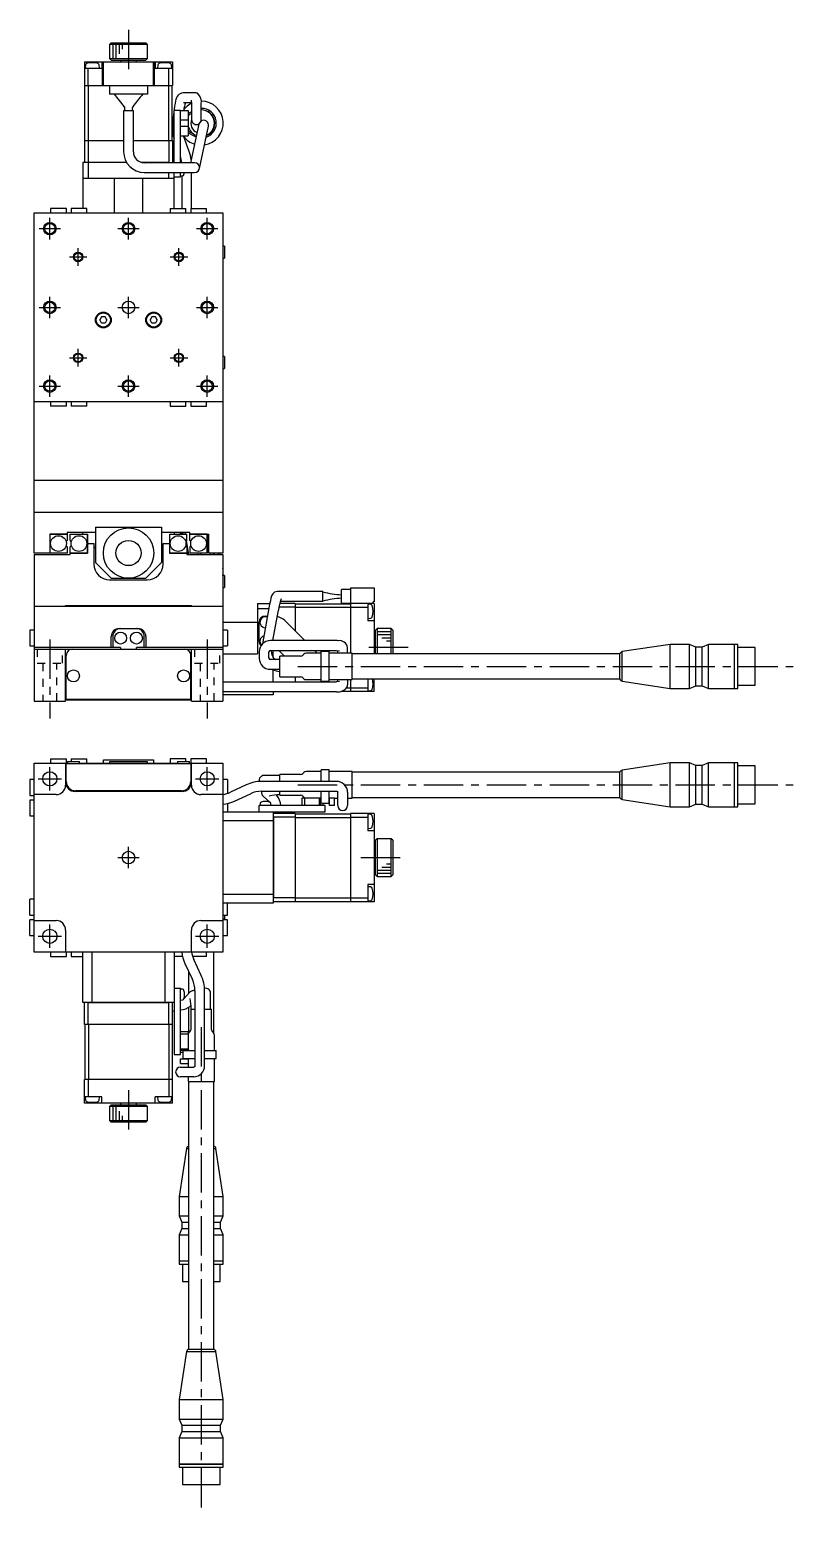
# Model space of a CAD drawing. Extents: x -593 to 420, y 17 to 752.
# Drawn here: x -340.5 to -97.9, y 23.2 to 494.9 of the extents above; entities that cross this region are included whole.
import ezdxf

# ---------------------------------------------------------------- set-up
doc = ezdxf.new("R2010")
doc.units = 0
doc.header["$LTSCALE"] = 10
doc.linetypes.add('CENTER', pattern=[2, 1.25, -0.25, 0.25, -0.25])
doc.linetypes.add('DOT', pattern=[0.5, 0.25, -0.25])
doc.layers.add('1', color=7, linetype='CONTINUOUS')

msp = doc.modelspace()

# ---------------------------------------------------------------- linework, layer by layer
at = {"layer": '1', "color": 7, "linetype": 'CONTINUOUS'}
for p, q in [((-314.628534, 490.713751), (-315.128534, 490.213751)), ((-314.628534, 490.713751), (-303.628534, 490.713751)), ((-303.128534, 490.213751), (-303.628534, 490.713751)), ((-315.128534, 490.213751), (-315.128534, 485.713751)), ((-303.128534, 490.213751), (-315.128534, 490.213751)), ((-303.128534, 485.713751), (-303.128534, 490.213751)), ((-323.128534, 484.713751), (-295.128534, 484.713751)), ((-323.128534, 484.713751), (-323.128534, 477.213751)), ((-323.128534, 482.713751), (-317.628534, 482.713751)), ((-322.792333, 483.699031), (-322.878534, 482.713751)), ((-321.928534, 477.213751), (-321.928534, 482.713751)), ((-318.378534, 482.713751), (-318.464735, 483.699031)), ((-317.628534, 484.713751), (-317.628534, 482.713751)), ((-317.378534, 477.213751), (-317.378534, 484.413751)), ((-317.343571, 484.413751), (-317.378534, 484.413751)), ((-317.343571, 484.713751), (-317.343571, 484.413751)), ((-317.0289, 477.213751), (-317.0289, 484.713751)), ((-315.128534, 485.713751), (-314.628534, 485.213751)), ((-315.128534, 485.713751), (-303.128534, 485.713751)), ((-314.628534, 485.213751), (-303.628534, 485.213751)), ((-311.628534, 485.213751), (-311.628534, 484.713751)), ((-306.628534, 484.713751), (-306.628534, 485.213751)), ((-303.628534, 485.213751), (-303.128534, 485.713751)), ((-301.228168, 477.213751), (-301.228168, 484.713751)), ((-300.913498, 484.713751), (-300.913498, 484.413751)), ((-300.878534, 484.413751), (-300.913498, 484.413751)), ((-300.878534, 477.213751), (-300.878534, 484.413751)), ((-300.628534, 484.713751), (-300.628534, 482.713751)), ((-300.628534, 482.713751), (-295.128534, 482.713751)), ((-299.792333, 483.699031), (-299.878534, 482.713751)), ((-296.328534, 477.213751), (-296.328534, 482.713751)), ((-295.378534, 482.713751), (-295.464735, 483.699031)), ((-295.128534, 484.713751), (-295.128534, 477.213751)), ((-323.128534, 477.213751), (-295.128534, 477.213751)), ((-323.028534, 459.713751), (-323.028534, 477.213751)), ((-321.887113, 459.713751), (-321.887113, 477.213751)), ((-315.128534, 477.213751), (-315.128534, 474.413751)), ((-303.128534, 477.213751), (-303.128534, 474.413751)), ((-296.369956, 459.713751), (-296.369956, 477.213751)), ((-295.228534, 459.713751), (-295.228534, 477.213751)), ((-303.128534, 474.413751), (-315.128534, 474.413751)), ((-287.958991, 474.876681), (-291.701402, 474.876681)), ((-291.701402, 471.776681), (-289.106021, 471.776681)), ((-289.209615, 472.534168), (-289.093168, 471.326681)), ((-287.253301, 474.717181), (-287.415597, 474.783977)), ((-287.097428, 474.632765), (-287.253301, 474.717181)), ((-310.678534, 469.113751), (-310.678534, 456.113751)), ((-307.578534, 469.113751), (-310.678534, 469.113751)), ((-310.424181, 470.35313), (-310.381994, 470.248113)), ((-307.862552, 470.287524), (-307.780983, 470.436085)), ((-307.578534, 456.113751), (-307.578534, 469.113751)), ((-292.628534, 469.213751), (-294.628534, 469.213751)), ((-294.628534, 452.663751), (-294.628534, 469.213751)), ((-292.628534, 469.263751), (-290.128534, 469.263751)), ((-292.628534, 452.663751), (-292.628534, 469.263751)), ((-290.128534, 469.263751), (-290.128534, 461.163751)), ((-289.093168, 468.854165), (-290.128534, 468.303651)), ((-289.093168, 468.28788), (-290.128534, 467.737366)), ((-289.093168, 471.326681), (-289.093168, 466.326681)), ((-285.993168, 466.326681), (-285.993168, 471.326681)), ((-294.914695, 465.326681), (-294.914695, 461.053374)), ((-292.628534, 466.213751), (-290.128534, 466.213751)), ((-292.628534, 464.213751), (-290.128534, 464.213751)), ((-290.128534, 462.690136), (-288.531195, 461.840816)), ((-286.77812, 464.922037), (-289.3837, 452.663751)), ((-286.042956, 465.936985), (-286.762571, 464.987589)), ((-286.612406, 450.791488), (-283.745862, 464.277511)), ((-323.128534, 459.713751), (-323.128534, 452.713751)), ((-323.128534, 459.713751), (-310.678534, 459.713751)), ((-321.928534, 459.713751), (-321.928534, 452.813751)), ((-307.578534, 459.713751), (-295.128534, 459.713751)), ((-296.328534, 459.713751), (-296.328534, 452.813751)), ((-295.128534, 459.713751), (-295.128534, 452.713751)), ((-294.914695, 461.053374), (-294.628534, 461.103832)), ((-294.914695, 461.053374), (-294.628534, 460.267153)), ((-292.628534, 461.163751), (-290.128534, 461.163751)), ((-289.853981, 456.21297), (-291.655918, 461.163751)), ((-290.128534, 462.123851), (-288.135051, 461.063897)), ((-323.628534, 452.713751), (-323.628534, 438.113751)), ((-309.726972, 452.713751), (-323.628534, 452.713751)), ((-322.028534, 452.713751), (-321.928534, 452.813751)), ((-321.973767, 452.713751), (-321.973767, 447.713751)), ((-321.928534, 452.813751), (-309.786493, 452.813751)), ((-305.134765, 452.813751), (-296.328534, 452.813751)), ((-304.713769, 452.713751), (-294.628534, 452.713751)), ((-288.128534, 452.663751), (-304.128534, 452.663751)), ((-304.128534, 449.563751), (-288.128534, 449.563751)), ((-296.328534, 452.813751), (-296.228534, 452.713751)), ((-296.283302, 452.663751), (-296.283302, 452.713751)), ((-296.283302, 447.713751), (-296.283302, 449.563751)), ((-294.628534, 438.113751), (-294.628534, 449.563751)), ((-294.628534, 448.213751), (-292.628534, 448.213751)), ((-292.628534, 448.213751), (-292.628534, 449.563751)), ((-292.628534, 448.463751), (-291.945747, 448.523487)), ((-292.178534, 448.503121), (-292.178534, 438.113751)), ((-289.078534, 438.113751), (-289.078534, 449.563751)), ((-323.628534, 447.713751), (-294.628534, 447.713751)), ((-313.628534, 436.713751), (-313.628534, 447.713751)), ((-304.628534, 436.713751), (-304.628534, 447.713751)), ((-339.128534, 436.713751), (-279.128534, 436.713751)), ((-339.128534, 351.813751), (-339.128534, 436.713751)), ((-333.878534, 438.113751), (-333.878534, 436.713751)), ((-328.878534, 438.113751), (-333.878534, 438.113751)), ((-328.878534, 436.713751), (-328.878534, 438.113751)), ((-327.378534, 438.113751), (-327.378534, 436.713751)), ((-322.378534, 438.113751), (-327.378534, 438.113751)), ((-322.378534, 436.713751), (-322.378534, 438.113751)), ((-295.878534, 438.113751), (-295.878534, 436.713751)), ((-295.878534, 438.113751), (-290.878534, 438.113751)), ((-290.878534, 436.713751), (-290.878534, 438.113751)), ((-289.378534, 438.113751), (-289.378534, 436.713751)), ((-289.378534, 438.113751), (-284.378534, 438.113751)), ((-284.378534, 436.713751), (-284.378534, 438.113751)), ((-279.128534, 436.713751), (-279.128534, 351.813751)), ((-278.628534, 426.113751), (-279.128534, 426.113751)), ((-278.628534, 426.113751), (-278.628534, 422.313751)), ((-279.128534, 422.313751), (-278.628534, 422.313751)), ((-317.705885, 403.713751), (-318.283235, 402.713751)), ((-317.705885, 401.713751), (-318.283235, 402.713751)), ((-316.551184, 403.713751), (-317.705885, 403.713751)), ((-316.551184, 401.713751), (-317.705885, 401.713751)), ((-315.973834, 402.713751), (-316.551184, 403.713751)), ((-315.973834, 402.713751), (-316.551184, 401.713751)), ((-301.705885, 403.713751), (-302.283235, 402.713751)), ((-301.705885, 401.713751), (-302.283235, 402.713751)), ((-300.551184, 403.713751), (-301.705885, 403.713751)), ((-300.551184, 401.713751), (-301.705885, 401.713751)), ((-299.973834, 402.713751), (-300.551184, 403.713751)), ((-299.973834, 402.713751), (-300.551184, 401.713751)), ((-278.628534, 391.113751), (-279.128534, 391.113751)), ((-279.128534, 387.313751), (-278.628534, 387.313751)), ((-278.628534, 391.113751), (-278.628534, 387.313751)), ((-279.128534, 376.713751), (-339.128534, 376.713751)), ((-333.878534, 376.713751), (-333.878534, 375.313751)), ((-328.878534, 375.313751), (-333.878534, 375.313751)), ((-328.878534, 375.313751), (-328.878534, 376.713751)), ((-327.378534, 376.713751), (-327.378534, 375.313751)), ((-322.378534, 375.313751), (-327.378534, 375.313751)), ((-322.378534, 375.313751), (-322.378534, 376.713751)), ((-295.878534, 376.713751), (-295.878534, 375.313751)), ((-295.878534, 375.313751), (-290.878534, 375.313751)), ((-290.878534, 375.313751), (-290.878534, 376.713751)), ((-289.378534, 376.713751), (-289.378534, 375.313751)), ((-289.378534, 375.313751), (-284.378534, 375.313751)), ((-284.378534, 375.313751), (-284.378534, 376.713751)), ((-339.028534, 351.713751), (-339.128534, 351.813751)), ((-279.128534, 351.713751), (-339.128534, 351.713751)), ((-339.128534, 328.713751), (-339.128534, 351.713751)), ((-279.128534, 351.813751), (-279.228534, 351.713751)), ((-279.128534, 351.713751), (-279.128534, 328.713751)), ((-339.128534, 341.713751), (-279.128534, 341.713751)), ((-319.628534, 335.213751), (-328.628534, 335.213751)), ((-328.628534, 335.213751), (-328.628534, 332.716353)), ((-323.628534, 334.713751), (-323.628534, 335.213732)), ((-319.628534, 336.913751), (-319.628534, 325.713751)), ((-319.628534, 336.913751), (-298.628534, 336.913751)), ((-298.628534, 336.913751), (-298.628534, 325.713751)), ((-289.628534, 335.213751), (-298.628534, 335.213751)), ((-294.628534, 335.213732), (-294.628534, 334.713751)), ((-292.628534, 334.713751), (-292.628534, 335.213751)), ((-292.628534, 334.963751), (-291.945747, 335.023487)), ((-291.218143, 335.213751), (-291.138951, 334.713751)), ((-289.628534, 332.716353), (-289.628534, 335.213751)), ((-334.078534, 334.663751), (-334.128534, 334.713751)), ((-334.128534, 334.713751), (-334.128534, 328.713751)), ((-334.128534, 334.713751), (-328.628534, 334.713751)), ((-334.078534, 334.663751), (-334.078534, 328.713751)), ((-328.628534, 334.663751), (-334.078534, 334.663751)), ((-328.628534, 332.716353), (-328.968069, 332.376818)), ((-328.628534, 330.711149), (-328.968069, 331.050684)), ((-328.628534, 330.711149), (-328.628534, 328.713751)), ((-327.628534, 332.716353), (-327.628534, 334.713751)), ((-327.628534, 334.713751), (-322.128534, 334.713751)), ((-327.628534, 332.716353), (-327.288999, 332.376818)), ((-327.288999, 331.050684), (-327.628534, 330.711149)), ((-327.628534, 328.213751), (-327.628534, 330.711149)), ((-322.178534, 328.763751), (-322.178534, 334.713751)), ((-322.128534, 334.713751), (-322.128534, 328.713751)), ((-322.128534, 331.713751), (-320.128534, 331.713751)), ((-320.128534, 331.713751), (-320.128534, 325.213751)), ((-320.128534, 330.213751), (-319.628534, 330.713751)), ((-298.628534, 330.713751), (-298.128534, 330.213751)), ((-298.128534, 325.213751), (-298.128534, 331.713751)), ((-298.128534, 331.713751), (-296.128534, 331.713751)), ((-296.128534, 334.713751), (-296.128534, 328.713751)), ((-296.128534, 334.713751), (-290.628534, 334.713751)), ((-296.078534, 334.713751), (-296.078534, 328.763751)), ((-290.968069, 332.376818), (-290.628534, 332.716353)), ((-290.628534, 330.711149), (-290.968069, 331.050684)), ((-290.79606, 332.548827), (-290.109452, 328.213751)), ((-290.628534, 332.716353), (-290.628534, 334.713751)), ((-290.628534, 330.711149), (-290.628534, 328.213751)), ((-289.628534, 334.713751), (-283.628534, 334.713751)), ((-284.178534, 334.663751), (-289.628534, 334.663751)), ((-289.288999, 332.376818), (-289.628534, 332.716353)), ((-289.288999, 331.050684), (-289.628534, 330.711149)), ((-289.628534, 330.711149), (-289.628534, 328.713751)), ((-284.178534, 334.663751), (-284.128534, 334.713751)), ((-284.178534, 328.713751), (-284.178534, 334.663751)), ((-284.128534, 334.713751), (-284.128534, 328.713751)), ((-283.628534, 328.713751), (-283.628534, 334.713751)), ((-328.628534, 328.713751), (-339.128534, 328.713751)), ((-339.128534, 328.213751), (-327.628534, 328.213751)), ((-339.128534, 328.213751), (-339.128534, 281.713751)), ((-327.628534, 328.763751), (-322.178534, 328.763751)), ((-327.628534, 328.713751), (-322.128534, 328.713751)), ((-322.178534, 328.763751), (-322.128534, 328.713751)), ((-314.628534, 320.713751), (-319.628534, 325.713751)), ((-298.628534, 325.713751), (-303.628534, 320.713751)), ((-296.078534, 328.763751), (-296.128534, 328.713751)), ((-296.128534, 328.713751), (-290.628534, 328.713751)), ((-296.078534, 328.763751), (-290.628534, 328.763751)), ((-290.628534, 328.213751), (-279.128534, 328.213751)), ((-284.128534, 328.713751), (-289.628534, 328.713751)), ((-286.97081, 328.213751), (-287.050002, 328.713751)), ((-286.172966, 328.713751), (-286.172966, 328.213751)), ((-279.128534, 328.713751), (-283.628534, 328.713751)), ((-283.072966, 328.213751), (-283.072966, 328.713751)), ((-280.628534, 328.713751), (-280.628534, 328.213751)), ((-280.128534, 328.713751), (-280.128534, 328.213751)), ((-279.128534, 328.213751), (-279.128534, 281.713751)), ((-278.628534, 321.613751), (-279.128534, 321.613751)), ((-278.628534, 321.613751), (-278.628534, 317.813751)), ((-315.128534, 320.213751), (-303.128534, 320.213751)), ((-314.628534, 320.713751), (-303.628534, 320.713751)), ((-279.128534, 317.813751), (-278.628534, 317.813751)), ((-247.428534, 316.538751), (-261.929772, 316.538751)), ((-247.428534, 313.413751), (-247.428534, 316.538751)), ((-241.428534, 312.713751), (-241.428534, 317.113751)), ((-238.628534, 317.113751), (-241.428534, 317.113751)), ((-238.628534, 317.713751), (-231.128534, 317.713751)), ((-238.628534, 317.713751), (-238.628534, 296.913751)), ((-231.128534, 317.713751), (-231.128534, 313.213751)), ((-279.128534, 311.713751), (-339.128534, 311.713751)), ((-329.128534, 311.713751), (-329.128534, 312.013751)), ((-329.128534, 312.013751), (-289.128534, 312.013751)), ((-289.128534, 311.713751), (-289.128534, 312.013751)), ((-268.128534, 312.713751), (-264.253973, 312.713751)), ((-268.128534, 312.713751), (-268.128534, 296.713751)), ((-256.128534, 311.513751), (-261.335029, 311.513751)), ((-256.128534, 312.713751), (-261.079646, 312.713751)), ((-260.90001, 313.438751), (-247.428534, 313.438751)), ((-256.128534, 312.713751), (-256.128534, 303.870605)), ((-256.128534, 312.613751), (-238.628534, 312.613751)), ((-256.128534, 311.472329), (-238.628534, 311.472329)), ((-231.128534, 312.713751), (-241.428534, 312.713751)), ((-238.628534, 311.513751), (-233.128534, 311.513751)), ((-233.128534, 312.713751), (-233.128534, 307.213751)), ((-232.143255, 312.37755), (-233.128534, 312.463751)), ((-231.428534, 312.713751), (-231.428534, 313.213751)), ((-231.128534, 313.213751), (-231.428534, 313.213751)), ((-231.128534, 312.713751), (-231.128534, 296.713751)), ((-279.128534, 306.713751), (-268.128534, 306.713751)), ((-264.585403, 310.99178), (-268.128534, 310.99178)), ((-267.628534, 300.713751), (-267.628534, 306.713751)), ((-264.555547, 311.159015), (-266.573298, 299.856667)), ((-265.628534, 308.713751), (-264.992088, 308.713751)), ((-263.239086, 300.894053), (-261.503797, 310.614201)), ((-259.507214, 307.249285), (-253.151982, 300.894053)), ((-233.128534, 307.963751), (-232.143255, 308.049951)), ((-231.128534, 307.213751), (-233.128534, 307.213751)), ((-339.128534, 304.213751), (-340.528534, 304.213751)), ((-340.528534, 304.213751), (-340.528534, 299.213751)), ((-314.628534, 298.713751), (-314.628534, 302.213751)), ((-314.128534, 302.213751), (-314.128534, 298.713751)), ((-312.128534, 304.713751), (-306.128534, 304.713751)), ((-304.128534, 298.713751), (-304.128534, 302.213751)), ((-303.628534, 302.213751), (-303.628534, 298.713751)), ((-277.728534, 304.213751), (-279.128534, 304.213751)), ((-277.728534, 304.213751), (-277.728534, 299.213751)), ((-230.128534, 304.713751), (-230.628534, 304.213751)), ((-230.628534, 296.713751), (-230.628534, 304.213751)), ((-230.128534, 304.713751), (-230.128534, 296.713751)), ((-225.628534, 304.713751), (-230.128534, 304.713751)), ((-225.628534, 296.713751), (-225.628534, 304.713751)), ((-225.128534, 304.213751), (-225.628534, 304.713751)), ((-225.128534, 304.213751), (-225.128534, 296.713751)), ((-340.528534, 299.213751), (-339.128534, 299.213751)), ((-311.628534, 298.713751), (-339.128534, 298.713751)), ((-339.128534, 298.213751), (-279.128534, 298.213751)), ((-329.128534, 281.713751), (-329.128534, 298.213751)), ((-311.628534, 298.713751), (-311.628534, 298.213751)), ((-306.628534, 298.213751), (-306.628534, 298.713751)), ((-279.128534, 298.713751), (-306.628534, 298.713751)), ((-289.128534, 281.713751), (-289.128534, 298.213751)), ((-279.128534, 299.213751), (-277.728534, 299.213751)), ((-267.615456, 297.344053), (-267.615456, 295.344053)), ((-264.515456, 295.344053), (-264.515456, 297.344053)), ((-243.065456, 300.894053), (-264.065456, 300.894053)), ((-264.065456, 297.794053), (-243.065456, 297.794053)), ((-263.128534, 295.571419), (-263.128534, 297.794053)), ((-259.585388, 296.013751), (-261.365691, 297.794053)), ((-250.051982, 297.794053), (-249.17168, 296.913751)), ((-247.878534, 288.013751), (-247.878534, 297.413751)), ((-245.378534, 297.413751), (-247.878534, 297.413751)), ((-245.378534, 288.013751), (-245.378534, 297.413751)), ((-243.065456, 297.794053), (-242.107373, 297.659595)), ((-242.615456, 296.913751), (-242.615456, 297.771826)), ((-239.515456, 296.913751), (-239.515456, 298.660012)), ((-230.628534, 301.213751), (-231.128534, 301.213751)), ((-137.042748, 299.713749), (-152.276731, 297.398076)), ((-152.276731, 288.029425), (-152.276731, 297.398076)), ((-137.042748, 285.713751), (-137.042748, 299.713749)), ((-130.849749, 299.713749), (-137.042748, 299.713749)), ((-130.849749, 285.713751), (-130.849749, 299.713749)), ((-128.849749, 298.86375), (-130.849749, 299.713749)), ((-128.849749, 286.56375), (-128.849749, 298.86375)), ((-126.849749, 298.86375), (-128.849749, 298.86375)), ((-124.849749, 299.713749), (-126.849749, 298.86375)), ((-126.849749, 286.56375), (-126.849749, 298.86375)), ((-124.849749, 285.713751), (-124.849749, 299.713749)), ((-116.592749, 299.713749), (-124.849749, 299.713749)), ((-116.592749, 285.713751), (-116.592749, 299.713749)), ((-116.542749, 299.663749), (-116.592749, 299.713749)), ((-116.542749, 285.713751), (-116.542749, 299.713749)), ((-115.542747, 299.713749), (-116.542749, 299.713749)), ((-115.542747, 285.713751), (-115.542747, 299.713749)), ((-110.042746, 298.713748), (-115.542747, 298.713748)), ((-110.042746, 286.713752), (-110.042746, 298.713748)), ((-328.928534, 282.213751), (-328.928534, 296.213751)), ((-289.328534, 282.213751), (-289.328534, 296.213751)), ((-279.128534, 296.713751), (-268.128534, 296.713751)), ((-261.042748, 294.894053), (-264.065456, 294.894053)), ((-261.042748, 289.413751), (-261.042748, 296.013751)), ((-254.456961, 296.013751), (-261.042748, 296.013751)), ((-253.435641, 296.620857), (-253.749855, 296.306644)), ((-247.878534, 296.913751), (-252.728534, 296.913751)), ((-238.042748, 296.913751), (-245.378534, 296.913751)), ((-238.042748, 288.513751), (-238.042748, 296.913751)), ((-153.000404, 296.71375), (-238.042748, 296.713751)), ((-153.000404, 288.71375), (-153.000404, 296.71375)), ((-279.128148, 287.763751), (-243.065456, 287.763751)), ((-264.065456, 291.794053), (-261.042748, 291.794053)), ((-263.128534, 287.763751), (-263.128534, 291.689831)), ((-261.042748, 289.413751), (-254.456961, 289.413751)), ((-256.128534, 289.413751), (-256.128534, 287.763751)), ((-253.749855, 289.120857), (-253.435641, 288.806644)), ((-252.728534, 288.513751), (-247.878534, 288.513751)), ((-247.878534, 288.013751), (-245.378534, 288.013751)), ((-245.378534, 288.513751), (-238.042748, 288.513751)), ((-242.107373, 287.898208), (-243.065456, 287.763751)), ((-242.615456, 287.78817), (-242.615456, 288.513751)), ((-239.515456, 288.513751), (-239.515456, 286.897791)), ((-238.628534, 288.513751), (-238.628534, 284.713751)), ((-238.042748, 288.713751), (-153.000404, 288.71375)), ((-233.128534, 288.713751), (-233.128534, 284.713751)), ((-231.128534, 284.713751), (-231.128534, 288.713751)), ((-152.276731, 288.029425), (-137.042748, 285.713751)), ((-328.928534, 283.213751), (-329.128534, 283.213751)), ((-289.128534, 283.213751), (-289.328534, 283.213751)), ((-263.128534, 283.713751), (-279.128534, 283.713751)), ((-243.065456, 284.663751), (-279.128147, 284.663751)), ((-263.128534, 284.663751), (-263.128534, 283.713751)), ((-241.63055, 284.813751), (-238.628534, 284.813751)), ((-239.782077, 285.955172), (-238.628534, 285.955172)), ((-239.643998, 286.231362), (-239.580633, 286.419458)), ((-239.580633, 286.419458), (-239.538918, 286.609304)), ((-239.538918, 286.609304), (-239.518167, 286.799489)), ((-239.518167, 286.799489), (-239.515456, 286.897791)), ((-238.628534, 285.913751), (-233.128534, 285.913751)), ((-231.128534, 284.713751), (-238.628534, 284.713751)), ((-233.128534, 284.963751), (-232.143255, 285.049951)), ((-137.042748, 285.713751), (-130.849749, 285.713751)), ((-130.849749, 285.713751), (-128.849749, 286.56375)), ((-128.849749, 286.56375), (-126.849749, 286.56375)), ((-126.849749, 286.56375), (-124.849749, 285.713751)), ((-124.849749, 285.713751), (-116.592749, 285.713751)), ((-116.592749, 285.713751), (-116.542749, 285.763751)), ((-116.542749, 285.713751), (-115.542747, 285.713751)), ((-115.542747, 286.713752), (-110.042746, 286.713752)), ((-339.128534, 281.713751), (-329.128534, 281.713751)), ((-289.128534, 282.013751), (-329.128534, 282.013751)), ((-289.328534, 282.213751), (-328.928534, 282.213751)), ((-289.128534, 281.713751), (-279.128534, 281.713751)), ((-339.128534, 202.009207), (-339.128534, 262.009207)), ((-339.128534, 262.009207), (-328.528534, 262.009207)), ((-333.878534, 263.409207), (-328.878534, 263.409207)), ((-333.878534, 263.409207), (-333.878534, 262.009207)), ((-329.128534, 262.009207), (-329.128534, 255.009207)), ((-328.928534, 261.409207), (-329.128534, 261.409207)), ((-328.928534, 261.909207), (-289.328534, 261.909207)), ((-328.928534, 256.209207), (-328.928534, 261.909207)), ((-328.878534, 262.009207), (-328.878534, 263.409207)), ((-328.528534, 262.509207), (-324.728534, 262.509207)), ((-328.528534, 262.509207), (-328.528534, 261.909207)), ((-327.378534, 263.409207), (-322.378534, 263.409207)), ((-327.378534, 263.409207), (-327.378534, 262.509207)), ((-324.728534, 261.909207), (-324.728534, 262.509207)), ((-324.728534, 262.009207), (-293.528534, 262.009207)), ((-322.378534, 262.009207), (-322.378534, 263.409207)), ((-317.098827, 262.009207), (-317.0289, 263.009207)), ((-317.0289, 263.009207), (-301.228168, 263.009207)), ((-303.128534, 262.409207), (-315.128534, 262.409207)), ((-315.128534, 262.409207), (-315.128534, 262.009207)), ((-314.628534, 262.009207), (-314.628534, 261.909207)), ((-303.628534, 262.009207), (-303.628534, 261.909207)), ((-303.128534, 262.009207), (-303.128534, 262.409207)), ((-301.228168, 263.009207), (-301.158242, 262.009207)), ((-290.878534, 263.409207), (-295.878534, 263.409207)), ((-295.878534, 263.409207), (-295.878534, 262.009207)), ((-293.528534, 262.509207), (-289.728534, 262.509207)), ((-293.528534, 262.509207), (-293.528534, 261.909207)), ((-290.878534, 262.509207), (-290.878534, 263.409207)), ((-289.728534, 261.909207), (-289.728534, 262.509207)), ((-289.728534, 262.009207), (-279.128534, 262.009207)), ((-284.378534, 263.409207), (-289.378534, 263.409207)), ((-289.378534, 263.409207), (-289.378534, 262.009207)), ((-289.328534, 261.909207), (-289.328534, 256.209207)), ((-289.128534, 261.409207), (-289.328534, 261.409207)), ((-289.128534, 255.009207), (-289.128534, 262.009207)), ((-284.378534, 262.009207), (-284.378534, 263.409207)), ((-279.128534, 262.009207), (-279.128534, 202.009207)), ((-247.878534, 256.18539), (-247.878534, 259.909207)), ((-245.378534, 259.909207), (-247.878534, 259.909207)), ((-245.378534, 256.18539), (-245.378534, 259.909207)), ((-137.042748, 262.109206), (-152.276731, 259.793533)), ((-152.276731, 250.424881), (-152.276731, 259.793533)), ((-137.042748, 248.109208), (-137.042748, 262.109206)), ((-130.849749, 262.109206), (-137.042748, 262.109206)), ((-130.849749, 248.109208), (-130.849749, 262.109206)), ((-128.849749, 261.259207), (-130.849749, 262.109206)), ((-128.849749, 248.959207), (-128.849749, 261.259207)), ((-126.849749, 261.259207), (-128.849749, 261.259207)), ((-124.849749, 262.109206), (-126.849749, 261.259207)), ((-126.849749, 248.959207), (-126.849749, 261.259207)), ((-124.849749, 248.109208), (-124.849749, 262.109206)), ((-116.592749, 262.109206), (-124.849749, 262.109206)), ((-116.592749, 248.109208), (-116.592749, 262.109206)), ((-116.542749, 262.059206), (-116.592749, 262.109206)), ((-116.542749, 248.109208), (-116.542749, 262.109206)), ((-115.542747, 262.109206), (-116.542749, 262.109206)), ((-115.542747, 248.109208), (-115.542747, 262.109206)), ((-110.042746, 261.109205), (-115.542747, 261.109205)), ((-110.042746, 249.109209), (-110.042746, 261.109205)), ((-340.528534, 256.759207), (-340.528534, 251.759207)), ((-339.128534, 256.759207), (-340.528534, 256.759207)), ((-277.728534, 256.759207), (-279.128534, 256.759207)), ((-277.728534, 256.759207), (-277.728534, 252.374651)), ((-271.729751, 255.103245), (-276.774357, 252.750906)), ((-243.065456, 256.18539), (-266.84851, 256.18539)), ((-261.042748, 258.064775), (-266.065456, 258.064775)), ((-261.042748, 256.18539), (-261.042748, 258.409207)), ((-254.456961, 258.409207), (-261.042748, 258.409207)), ((-253.435641, 259.016314), (-253.749855, 258.7021)), ((-247.878534, 259.309207), (-252.728534, 259.309207)), ((-238.042748, 259.309207), (-245.378534, 259.309207)), ((-238.042748, 250.909207), (-238.042748, 259.309207)), ((-153.000404, 259.109207), (-238.042748, 259.109207)), ((-153.000404, 251.109207), (-153.000404, 259.109207)), ((-340.528534, 251.759207), (-339.128534, 251.759207)), ((-340.528534, 250.259207), (-340.528534, 245.259207)), ((-339.128534, 250.259207), (-340.528534, 250.259207)), ((-332.128534, 252.009207), (-339.128534, 252.009207)), ((-292.128534, 253.009207), (-326.128534, 253.009207)), ((-292.328534, 253.209207), (-325.928534, 253.209207)), ((-279.128534, 252.009207), (-286.128534, 252.009207)), ((-275.46424, 249.941352), (-270.419634, 252.29369)), ((-266.879916, 252.794405), (-266.879992, 252.610726)), ((-266.879992, 252.610726), (-266.860246, 252.430026)), ((-266.859384, 252.978903), (-266.879916, 252.794405)), ((-266.860246, 252.430026), (-266.82156, 252.254304)), ((-266.837898, 253.085623), (-266.859384, 252.978903)), ((-266.84851, 253.08539), (-243.065456, 253.08539)), ((-266.285176, 251.406582), (-264.27219, 249.620694)), ((-262.001013, 251.749893), (-262.145087, 251.877712)), ((-261.979009, 251.730069), (-262.001013, 251.749893)), ((-261.042748, 251.809207), (-261.042748, 253.08539)), ((-261.042748, 251.809207), (-254.456961, 251.809207)), ((-253.928534, 248.509207), (-253.928534, 251.009207)), ((-253.928534, 251.009207), (-247.878534, 251.009207)), ((-253.749855, 251.516314), (-253.435641, 251.2021)), ((-253.111289, 248.509207), (-253.111289, 251.009207)), ((-248.443856, 248.509207), (-248.443856, 251.009207)), ((-248.028534, 248.509207), (-248.028534, 251.009207)), ((-248.028534, 250.939207), (-247.878534, 250.939207)), ((-247.878534, 249.354482), (-247.878534, 253.08539)), ((-245.378534, 249.239207), (-245.378534, 253.08539)), ((-245.378534, 251.009207), (-243.728534, 251.009207)), ((-245.378534, 250.939207), (-245.228534, 250.939207)), ((-245.228534, 248.509207), (-245.228534, 251.009207)), ((-243.728534, 248.509207), (-243.728534, 251.009207)), ((-243.728534, 250.909207), (-242.615456, 250.909207)), ((-243.065456, 253.08539), (-243.049137, 253.085159)), ((-243.049137, 253.085159), (-243.031961, 253.084418)), ((-243.031961, 253.084418), (-243.014832, 253.083168)), ((-243.014832, 253.083168), (-242.997763, 253.081408)), ((-242.997763, 253.081408), (-242.98077, 253.079139)), ((-242.98077, 253.079139), (-242.963867, 253.076362)), ((-242.963867, 253.076362), (-242.947068, 253.073077)), ((-242.947068, 253.073077), (-242.930389, 253.069283)), ((-242.930389, 253.069283), (-242.913844, 253.06498)), ((-242.913844, 253.06498), (-242.897451, 253.060165)), ((-242.897451, 253.060165), (-242.881224, 253.054838)), ((-242.881224, 253.054838), (-242.86518, 253.048997)), ((-242.86518, 253.048997), (-242.849338, 253.042639)), ((-242.849338, 253.042639), (-242.833714, 253.03576)), ((-242.833714, 253.03576), (-242.818328, 253.028357)), ((-242.818328, 253.028357), (-242.803199, 253.020425)), ((-242.803199, 253.020425), (-242.78835, 253.011958)), ((-242.78835, 253.011958), (-242.773801, 253.002951)), ((-242.773801, 253.002951), (-242.759577, 252.993393)), ((-242.759577, 252.993393), (-242.745703, 252.983276)), ((-242.745703, 252.983276), (-242.732206, 252.972587)), ((-242.732206, 252.972587), (-242.719117, 252.961311)), ((-242.719117, 252.961311), (-242.706467, 252.949427)), ((-242.706467, 252.949427), (-242.694294, 252.936912)), ((-242.694294, 252.936912), (-242.682637, 252.923731)), ((-242.682637, 252.923731), (-242.671543, 252.909839)), ((-242.671543, 252.909839), (-242.661063, 252.895175)), ((-242.661063, 252.895175), (-242.651262, 252.87965)), ((-242.651262, 252.87965), (-242.642219, 252.863131)), ((-242.642219, 252.863131), (-242.63404, 252.845417)), ((-242.63404, 252.845417), (-242.626881, 252.826187)), ((-242.626881, 252.826187), (-242.620995, 252.804904)), ((-242.620995, 252.804904), (-242.616865, 252.780673)), ((-242.616865, 252.780673), (-242.615456, 252.756004)), ((-242.615456, 248.527388), (-242.615456, 252.756004)), ((-239.515456, 252.756004), (-239.515456, 248.527388)), ((-239.515456, 250.909207), (-238.042748, 250.909207)), ((-238.042748, 251.109207), (-153.000404, 251.109207)), ((-152.276731, 250.424881), (-137.042748, 248.109208)), ((-279.128534, 246.509207), (-246.628534, 246.509207)), ((-277.728534, 249.159581), (-277.728534, 246.509207)), ((-267.628534, 246.509207), (-267.628534, 248.509207)), ((-246.628534, 248.509207), (-267.628534, 248.509207)), ((-267.318798, 249.191994), (-267.378534, 248.509207)), ((-263.878534, 248.509207), (-263.93827, 249.191994)), ((-263.128534, 246.509207), (-263.128534, 217.509207)), ((-256.128534, 246.009207), (-263.128534, 246.009207)), ((-260.397744, 246.009273), (-260.447534, 246.509401)), ((-256.128534, 246.009207), (-256.128534, 218.009207)), ((-256.128534, 245.909207), (-238.628534, 245.909207)), ((-247.878534, 249.354482), (-247.57341, 249.239207)), ((-247.57341, 249.239207), (-245.378534, 249.239207)), ((-247.328534, 248.509207), (-247.328534, 249.239207)), ((-246.628534, 246.509207), (-246.628534, 248.509207)), ((-245.228534, 249.739207), (-245.378534, 249.739207)), ((-243.728534, 248.509207), (-245.228534, 248.509207)), ((-231.128534, 246.009207), (-238.628534, 246.009207)), ((-238.628534, 246.009207), (-238.628534, 218.009207)), ((-233.128534, 246.009207), (-233.128534, 240.509207)), ((-232.143255, 245.673006), (-233.128534, 245.759207)), ((-231.128534, 246.009207), (-231.128534, 218.009207)), ((-137.042748, 248.109208), (-130.849749, 248.109208)), ((-130.849749, 248.109208), (-128.849749, 248.959207)), ((-128.849749, 248.959207), (-126.849749, 248.959207)), ((-126.849749, 248.959207), (-124.849749, 248.109208)), ((-124.849749, 248.109208), (-116.592749, 248.109208)), ((-116.592749, 248.109208), (-116.542749, 248.159208)), ((-116.542749, 248.109208), (-115.542747, 248.109208)), ((-115.542747, 249.109209), (-110.042746, 249.109209)), ((-340.528534, 245.259207), (-339.128534, 245.259207)), ((-263.128534, 243.671111), (-279.128534, 243.671111)), ((-263.128534, 244.909207), (-263.028534, 244.809207)), ((-263.028534, 244.809207), (-263.028534, 219.209207)), ((-256.128534, 244.809207), (-263.028534, 244.809207)), ((-256.128534, 244.767786), (-238.628534, 244.767786)), ((-238.628534, 244.809207), (-233.128534, 244.809207)), ((-233.128534, 241.259207), (-232.143255, 241.345408)), ((-231.128534, 240.509207), (-233.128534, 240.509207)), ((-230.128534, 238.009207), (-230.628534, 237.509207)), ((-230.628534, 226.509207), (-230.628534, 237.509207)), ((-230.128534, 238.009207), (-230.128534, 226.009207)), ((-225.628534, 238.009207), (-230.128534, 238.009207)), ((-225.628534, 226.009207), (-225.628534, 238.009207)), ((-225.128534, 237.509207), (-225.628534, 238.009207)), ((-225.128534, 237.509207), (-225.128534, 226.509207)), ((-230.628534, 234.509207), (-231.128534, 234.509207)), ((-231.128534, 229.509207), (-230.628534, 229.509207)), ((-230.628534, 226.509207), (-230.128534, 226.009207)), ((-225.628534, 226.009207), (-225.128534, 226.509207)), ((-231.128534, 223.509207), (-233.128534, 223.509207)), ((-233.128534, 223.509207), (-233.128534, 218.009207)), ((-232.143255, 222.673006), (-233.128534, 222.759207)), ((-230.128534, 226.009207), (-225.628534, 226.009207)), ((-340.528534, 213.759207), (-340.528534, 218.759207)), ((-339.128534, 218.759207), (-340.528534, 218.759207)), ((-279.128534, 220.347303), (-263.128534, 220.347303)), ((-263.128534, 217.509207), (-279.128534, 217.509207)), ((-277.728534, 213.759207), (-277.728534, 217.509207)), ((-263.028534, 219.209207), (-263.128534, 219.109207)), ((-256.128534, 218.009207), (-263.128534, 218.009207)), ((-256.128534, 219.209207), (-263.028534, 219.209207)), ((-256.128534, 219.250628), (-238.628534, 219.250628)), ((-256.128534, 218.109207), (-238.628534, 218.109207)), ((-238.628534, 219.209207), (-233.128534, 219.209207)), ((-231.128534, 218.009207), (-238.628534, 218.009207)), ((-233.128534, 218.259207), (-232.143255, 218.345408)), ((-340.528534, 213.759207), (-339.128534, 213.759207)), ((-279.128534, 213.759207), (-277.728534, 213.759207)), ((-279.128534, 212.609207), (-278.628534, 212.609207)), ((-278.628534, 213.759207), (-278.628534, 212.609207)), ((-340.528534, 207.259207), (-340.528534, 212.259207)), ((-339.128534, 212.259207), (-340.528534, 212.259207)), ((-339.128534, 212.009207), (-332.128534, 212.009207)), ((-329.128534, 209.009207), (-329.128534, 202.009207)), ((-289.128534, 202.009207), (-289.128534, 209.009207)), ((-286.128534, 212.009207), (-279.128534, 212.009207)), ((-277.728534, 212.259207), (-279.128534, 212.259207)), ((-277.728534, 207.259207), (-277.728534, 212.259207)), ((-340.528534, 207.259207), (-339.128534, 207.259207)), ((-279.128534, 207.259207), (-277.728534, 207.259207)), ((-279.128534, 202.009207), (-339.128534, 202.009207)), ((-333.878534, 202.009207), (-333.878534, 200.609207)), ((-333.878534, 200.609207), (-328.878534, 200.609207)), ((-328.878534, 200.609207), (-328.878534, 202.009207)), ((-327.378534, 202.009207), (-327.378534, 200.609207)), ((-327.378534, 200.609207), (-323.628534, 200.609207)), ((-323.628534, 186.009207), (-323.628534, 202.009207)), ((-320.790438, 202.009207), (-320.790438, 186.009207)), ((-297.46663, 186.009207), (-297.46663, 202.009207)), ((-294.628534, 202.009207), (-294.628534, 169.509207)), ((-291.97816, 200.609207), (-294.628534, 200.609207)), ((-291.196389, 198.344913), (-288.844051, 193.300307)), ((-284.378534, 200.609207), (-288.76309, 200.609207)), ((-286.034497, 194.610423), (-288.386835, 199.655029)), ((-284.378534, 200.609207), (-284.378534, 202.009207)), ((-282.028534, 176.209207), (-282.028534, 202.009207)), ((-290.028534, 195.84044), (-290.028534, 188.830658)), ((-294.628534, 190.509207), (-292.628534, 190.509207)), ((-292.628534, 169.509207), (-292.628534, 190.509207)), ((-291.945747, 190.199471), (-292.628534, 190.259207)), ((-289.731159, 189.165848), (-291.517047, 187.152863)), ((-288.707716, 189.740919), (-288.883438, 189.702233)), ((-288.527015, 189.760665), (-288.707716, 189.740919)), ((-288.343336, 189.760589), (-288.527015, 189.760665)), ((-288.158838, 189.740057), (-288.343336, 189.760589)), ((-288.051609, 189.71845), (-288.158838, 189.740057)), ((-288.052352, 189.729182), (-288.052352, 165.946129)), ((-284.952352, 165.946129), (-284.952352, 189.729182)), ((-283.072966, 183.923421), (-283.072966, 188.946129)), ((-294.628534, 186.009207), (-323.628534, 186.009207)), ((-323.128534, 179.009207), (-323.128534, 186.009207)), ((-321.928534, 185.909207), (-322.028534, 186.009207)), ((-321.928534, 179.009207), (-321.928534, 185.909207)), ((-296.328534, 185.909207), (-321.928534, 185.909207)), ((-296.228534, 186.009207), (-296.328534, 185.909207)), ((-296.328534, 179.009207), (-296.328534, 185.909207)), ((-295.128534, 179.009207), (-295.128534, 186.009207)), ((-292.628534, 186.759207), (-291.945747, 186.818943)), ((-290.028534, 184.386198), (-290.028534, 176.209207)), ((-289.407672, 184.859682), (-289.387849, 184.881686)), ((-289.387849, 184.881686), (-289.260029, 185.025759)), ((-295.128469, 183.278417), (-294.62834, 183.328207)), ((-289.328534, 183.923421), (-288.052352, 183.923421)), ((-289.328534, 183.923421), (-289.328534, 177.337634)), ((-284.952352, 183.923421), (-282.728534, 183.923421)), ((-282.728534, 177.337634), (-282.728534, 183.923421)), ((-295.128534, 179.009207), (-323.128534, 179.009207)), ((-323.028534, 179.009207), (-323.028534, 161.509207)), ((-321.887113, 179.009207), (-321.887113, 161.509207)), ((-296.369956, 179.009207), (-296.369956, 161.509207)), ((-295.228534, 179.009207), (-295.228534, 161.509207)), ((-292.628534, 176.809207), (-290.128534, 176.809207)), ((-292.628534, 175.991962), (-290.128534, 175.991962)), ((-290.128534, 176.809207), (-290.128534, 170.759207)), ((-289.621427, 176.630527), (-289.935641, 176.316314)), ((-282.121427, 176.316314), (-282.435641, 176.630527)), ((-281.828534, 170.759207), (-281.828534, 175.609207)), ((-292.628534, 171.324528), (-290.128534, 171.324528)), ((-292.628534, 170.909207), (-290.128534, 170.909207)), ((-292.628534, 170.209207), (-291.898534, 170.209207)), ((-291.783259, 170.759207), (-291.898534, 170.454082)), ((-291.898534, 170.454082), (-291.898534, 168.259207)), ((-291.783259, 170.759207), (-288.052352, 170.759207)), ((-290.198534, 170.909207), (-290.198534, 170.759207)), ((-284.952352, 170.759207), (-281.228534, 170.759207)), ((-281.228534, 168.259207), (-281.228534, 170.759207)), ((-294.628534, 169.509207), (-292.628534, 169.509207)), ((-292.628534, 168.109207), (-290.128534, 168.109207)), ((-292.628534, 166.609207), (-292.628534, 168.109207)), ((-292.628534, 166.609207), (-290.128534, 166.609207)), ((-292.610354, 165.496129), (-288.381737, 165.496129)), ((-291.898534, 168.259207), (-288.052352, 168.259207)), ((-291.398534, 168.109207), (-291.398534, 168.259207)), ((-290.228534, 166.609207), (-290.228534, 165.496129)), ((-290.198534, 168.259207), (-290.198534, 168.109207)), ((-290.128534, 168.259207), (-290.128534, 166.609207)), ((-288.357069, 165.497538), (-288.381737, 165.496129)), ((-288.332837, 165.501668), (-288.357069, 165.497538)), ((-288.311555, 165.507553), (-288.332837, 165.501668)), ((-288.292324, 165.514713), (-288.311555, 165.507553)), ((-288.27461, 165.522892), (-288.292324, 165.514713)), ((-288.258091, 165.531935), (-288.27461, 165.522892)), ((-288.242566, 165.541736), (-288.258091, 165.531935)), ((-288.227902, 165.552215), (-288.242566, 165.541736)), ((-288.214011, 165.56331), (-288.227902, 165.552215)), ((-288.20083, 165.574967), (-288.214011, 165.56331)), ((-288.188314, 165.58714), (-288.20083, 165.574967)), ((-288.176431, 165.599789), (-288.188314, 165.58714)), ((-288.165154, 165.612879), (-288.176431, 165.599789)), ((-288.154465, 165.626375), (-288.165154, 165.612879)), ((-288.144348, 165.640249), (-288.154465, 165.626375)), ((-288.134791, 165.654474), (-288.144348, 165.640249)), ((-288.125783, 165.669022), (-288.134791, 165.654474)), ((-288.117316, 165.683872), (-288.125783, 165.669022)), ((-288.109384, 165.699), (-288.117316, 165.683872)), ((-288.101981, 165.714386), (-288.109384, 165.699)), ((-288.095103, 165.73001), (-288.101981, 165.714386)), ((-288.088744, 165.745853), (-288.095103, 165.73001)), ((-288.082903, 165.761896), (-288.088744, 165.745853)), ((-288.077576, 165.778123), (-288.082903, 165.761896)), ((-288.072762, 165.794517), (-288.077576, 165.778123)), ((-288.068458, 165.811062), (-288.072762, 165.794517)), ((-288.064664, 165.827741), (-288.068458, 165.811062)), ((-288.061379, 165.84454), (-288.064664, 165.827741)), ((-288.058602, 165.861443), (-288.061379, 165.84454)), ((-288.056334, 165.878436), (-288.058602, 165.861443)), ((-288.054574, 165.895504), (-288.056334, 165.878436)), ((-288.053323, 165.912634), (-288.054574, 165.895504)), ((-288.052582, 165.92981), (-288.053323, 165.912634)), ((-288.052352, 165.946129), (-288.052582, 165.92981)), ((-284.952352, 168.259207), (-281.228534, 168.259207)), ((-281.828534, 160.923421), (-281.828534, 168.259207)), ((-323.128534, 154.009207), (-323.128534, 161.509207)), ((-295.128534, 161.509207), (-323.128534, 161.509207)), ((-321.928534, 161.509207), (-321.928534, 156.009207)), ((-296.328534, 161.509207), (-296.328534, 156.009207)), ((-295.128534, 154.009207), (-295.128534, 161.509207)), ((-288.381737, 162.396129), (-292.610354, 162.396129)), ((-290.228534, 162.396129), (-290.228534, 160.923421)), ((-290.228534, 160.923421), (-281.828534, 160.923421)), ((-290.028534, 160.923421), (-290.028534, 75.881077)), ((-282.028534, 75.881077), (-282.028534, 160.923421)), ((-317.628534, 156.009207), (-323.128534, 156.009207)), ((-322.878534, 156.009207), (-322.792333, 155.023927)), ((-318.464735, 155.023927), (-318.378534, 156.009207)), ((-317.628534, 154.009207), (-317.628534, 156.009207)), ((-300.628534, 154.009207), (-300.628534, 156.009207)), ((-295.128534, 156.009207), (-300.628534, 156.009207)), ((-299.878534, 156.009207), (-299.792333, 155.023927)), ((-295.464735, 155.023927), (-295.378534, 156.009207)), ((-295.128534, 154.009207), (-323.128534, 154.009207)), ((-314.628534, 153.509207), (-315.128534, 153.009207)), ((-303.128534, 153.009207), (-315.128534, 153.009207)), ((-315.128534, 153.009207), (-315.128534, 148.509207)), ((-314.628534, 153.509207), (-303.628534, 153.509207)), ((-311.628534, 154.009207), (-311.628534, 153.509207)), ((-306.628534, 153.509207), (-306.628534, 154.009207)), ((-303.128534, 153.009207), (-303.628534, 153.509207)), ((-303.128534, 148.509207), (-303.128534, 153.009207)), ((-315.128534, 148.509207), (-303.128534, 148.509207)), ((-315.128534, 148.509207), (-314.628534, 148.009207)), ((-303.628534, 148.009207), (-314.628534, 148.009207)), ((-303.628534, 148.009207), (-303.128534, 148.509207)), ((-290.71286, 139.657403), (-293.028533, 124.42342)), ((-290.71286, 139.657403), (-290.028534, 139.657403)), ((-282.028534, 139.657403), (-281.344209, 139.657403)), ((-279.028535, 124.42342), (-281.344209, 139.657403)), ((-293.028533, 124.42342), (-290.028534, 124.42342)), ((-293.028533, 124.42342), (-293.028533, 118.230421)), ((-282.028534, 124.42342), (-279.028535, 124.42342)), ((-279.028535, 118.230421), (-279.028535, 124.42342)), ((-293.028533, 118.230421), (-290.028534, 118.230421)), ((-293.028533, 118.230421), (-292.178534, 116.230421)), ((-282.028534, 118.230421), (-279.028535, 118.230421)), ((-279.878534, 116.230421), (-279.028535, 118.230421)), ((-292.178534, 114.230421), (-293.028533, 112.230421)), ((-292.178534, 116.230421), (-290.028534, 116.230421)), ((-292.178534, 116.230421), (-292.178534, 114.230421)), ((-292.178534, 114.230421), (-290.028534, 114.230421)), ((-282.028534, 116.230421), (-279.878534, 116.230421)), ((-282.028534, 114.230421), (-279.878534, 114.230421)), ((-279.878534, 114.230421), (-279.878534, 116.230421)), ((-279.028535, 112.230421), (-279.878534, 114.230421)), ((-293.028533, 112.230421), (-290.028534, 112.230421)), ((-293.028533, 112.230421), (-293.028533, 103.973421)), ((-282.028534, 112.230421), (-279.028535, 112.230421)), ((-279.028535, 103.973421), (-279.028535, 112.230421)), ((-293.028533, 103.973421), (-290.028534, 103.973421)), ((-293.028533, 103.973421), (-292.978533, 103.923421)), ((-293.028533, 103.923421), (-290.028534, 103.923421)), ((-293.028533, 103.923421), (-293.028533, 102.923419)), ((-282.028534, 103.973421), (-279.028535, 103.973421)), ((-282.028534, 103.923421), (-279.028535, 103.923421)), ((-279.078535, 103.923421), (-279.028535, 103.973421)), ((-279.028535, 102.923419), (-279.028535, 103.923421)), ((-293.028533, 102.923419), (-290.028534, 102.923419)), ((-292.028532, 102.923419), (-292.028532, 97.423418)), ((-282.028534, 102.923419), (-279.028535, 102.923419)), ((-280.028536, 97.423418), (-280.028536, 102.923419)), ((-292.028532, 97.423418), (-290.028534, 97.423418)), ((-282.028534, 97.423418), (-280.028536, 97.423418)), ((-290.028534, 75.881077), (-282.028534, 75.881077)), ((-290.71286, 75.157403), (-293.028533, 59.923421)), ((-290.71286, 75.157403), (-281.344209, 75.157403)), ((-279.028535, 59.923421), (-281.344209, 75.157403)), ((-293.028533, 59.923421), (-279.028535, 59.923421)), ((-293.028533, 59.923421), (-293.028533, 53.730422)), ((-279.028535, 53.730422), (-279.028535, 59.923421)), ((-293.028533, 53.730422), (-279.028535, 53.730422)), ((-293.028533, 53.730422), (-292.178534, 51.730422)), ((-279.878534, 51.730422), (-279.028535, 53.730422)), ((-292.178534, 49.730422), (-293.028533, 47.730422)), ((-293.028533, 47.730422), (-279.028535, 47.730422)), ((-293.028533, 47.730422), (-293.028533, 39.473422)), ((-292.178534, 51.730422), (-279.878534, 51.730422)), ((-292.178534, 51.730422), (-292.178534, 49.730422)), ((-292.178534, 49.730422), (-279.878534, 49.730422)), ((-279.878534, 49.730422), (-279.878534, 51.730422)), ((-279.028535, 47.730422), (-279.878534, 49.730422)), ((-279.028535, 39.473422), (-279.028535, 47.730422)), ((-293.028533, 39.473422), (-279.028535, 39.473422)), ((-293.028533, 39.473422), (-292.978533, 39.423422)), ((-293.028533, 39.423422), (-279.028535, 39.423422)), ((-293.028533, 39.423422), (-293.028533, 38.42342)), ((-293.028533, 38.42342), (-279.028535, 38.42342)), ((-292.028532, 38.42342), (-292.028532, 32.923419)), ((-280.028536, 32.923419), (-280.028536, 38.42342)), ((-279.078535, 39.423422), (-279.028535, 39.473422)), ((-279.028535, 38.42342), (-279.028535, 39.423422)), ((-292.028532, 32.923419), (-280.028536, 32.923419))]:
    msp.add_line(p, q, dxfattribs=at)
at = {"layer": '1', "color": 4, "linetype": 'CENTER'}
for p, q in [((-309.128534, 494.88198), (-309.128534, 480.426529)), ((-334.128534, 428.313751), (-334.128534, 435.113751)), ((-309.128534, 428.313751), (-309.128534, 435.113751)), ((-284.128534, 428.313751), (-284.128534, 435.113751)), ((-337.528534, 431.713751), (-330.728534, 431.713751)), ((-312.528534, 431.713751), (-305.728534, 431.713751)), ((-287.528534, 431.713751), (-280.728534, 431.713751)), ((-325.128534, 419.913751), (-325.128534, 425.513751)), ((-293.128534, 419.913751), (-293.128534, 425.513751)), ((-327.928534, 422.713751), (-322.328534, 422.713751)), ((-295.928534, 422.713751), (-290.328534, 422.713751)), ((-337.528534, 406.713751), (-330.728534, 406.713751)), ((-334.128534, 403.313751), (-334.128534, 410.113751)), ((-312.528534, 406.713751), (-305.728534, 406.713751)), ((-309.128534, 403.313751), (-309.128534, 410.113751)), ((-287.528534, 406.713751), (-280.728534, 406.713751)), ((-284.128534, 403.313751), (-284.128534, 410.113751)), ((-325.128534, 387.913751), (-325.128534, 393.513751)), ((-293.128534, 387.913751), (-293.128534, 393.513751)), ((-327.928534, 390.713751), (-322.328534, 390.713751)), ((-295.928534, 390.713751), (-290.328534, 390.713751)), ((-334.128534, 378.313751), (-334.128534, 385.113751)), ((-309.128534, 378.313751), (-309.128534, 385.113751)), ((-284.128534, 378.313751), (-284.128534, 385.113751)), ((-337.528534, 381.713751), (-330.728534, 381.713751)), ((-312.528534, 381.713751), (-305.728534, 381.713751)), ((-287.528534, 381.713751), (-280.728534, 381.713751)), ((-334.128534, 301.213751), (-334.128534, 276.213751)), ((-284.128534, 301.213751), (-284.128534, 276.213751)), ((-220.28564, 298.713751), (-235.28564, 298.713751)), ((-255.28564, 292.713751), (-97.903008, 292.71375)), ((-334.128534, 253.309207), (-334.128534, 260.709207)), ((-284.128534, 253.309207), (-284.128534, 260.709207)), ((-337.828534, 257.009207), (-330.428534, 257.009207)), ((-287.828534, 257.009207), (-280.428534, 257.009207)), ((-255.28564, 255.109207), (-97.903008, 255.109207)), ((-312.528534, 232.009207), (-305.728534, 232.009207)), ((-309.128534, 228.609207), (-309.128534, 235.409207)), ((-235.28564, 232.009207), (-220.28564, 232.009207)), ((-334.128534, 203.309207), (-334.128534, 210.709207)), ((-284.128534, 203.309207), (-284.128534, 210.709207)), ((-337.828534, 207.009207), (-330.428534, 207.009207)), ((-287.828534, 207.009207), (-280.428534, 207.009207)), ((-286.028534, 178.166313), (-286.028534, 23.166313)), ((-309.128534, 158.166313), (-309.128534, 143.166313))]:
    msp.add_line(p, q, dxfattribs=at)
at = {"layer": '1', "color": 9, "linetype": 'CONTINUOUS'}
for p, q in [((-314.128534, 490.213751), (-314.128534, 485.713751)), ((-313.128534, 490.213751), (-313.128534, 485.713751)), ((-312.128534, 490.213751), (-312.128534, 487.213751)), ((-311.128534, 490.213751), (-311.128534, 488.713751)), ((-225.628534, 303.713751), (-230.128534, 303.713751)), ((-225.628534, 302.713751), (-230.128534, 302.713751)), ((-225.628534, 301.713751), (-228.628534, 301.713751)), ((-225.628534, 300.713751), (-227.128534, 300.713751)), ((-230.128534, 228.009207), (-225.628534, 228.009207)), ((-230.128534, 227.009207), (-225.628534, 227.009207)), ((-228.628534, 229.009207), (-225.628534, 229.009207)), ((-227.128534, 230.009207), (-225.628534, 230.009207)), ((-314.128534, 153.009207), (-314.128534, 148.509207)), ((-313.128534, 153.009207), (-313.128534, 148.509207)), ((-312.128534, 151.509207), (-312.128534, 148.509207)), ((-311.128534, 150.009207), (-311.128534, 148.509207))]:
    msp.add_line(p, q, dxfattribs=at)
at = {"layer": '1', "color": 9, "linetype": 'DOT'}
for p, q in [((-338.128534, 298.213751), (-338.128534, 293.713751)), ((-330.128534, 293.713751), (-330.128534, 298.213751)), ((-288.128534, 298.213751), (-288.128534, 293.713751)), ((-280.128534, 293.713751), (-280.128534, 298.213751)), ((-338.128534, 293.713751), (-330.128534, 293.713751)), ((-336.378534, 293.713751), (-336.378534, 281.713751)), ((-331.878534, 281.713751), (-331.878534, 293.713751)), ((-288.128534, 293.713751), (-280.128534, 293.713751)), ((-286.378534, 293.713751), (-286.378534, 281.713751)), ((-281.878534, 281.713751), (-281.878534, 293.713751))]:
    msp.add_line(p, q, dxfattribs=at)
at = {"layer": '1', "color": 9, "linetype": 'CONTINUOUS'}
for centre, radius in [((-334.128534, 431.713751), 2), ((-309.128534, 431.713751), 2), ((-284.128534, 431.713751), 2), ((-325.128534, 422.713751), 1.5), ((-293.128534, 422.713751), 1.5), ((-334.128534, 406.713751), 2), ((-284.128534, 406.713751), 2), ((-325.128534, 390.713751), 1.5), ((-293.128534, 390.713751), 1.5), ((-334.128534, 381.713751), 2), ((-309.128534, 381.713751), 2), ((-284.128534, 381.713751), 2)]:
    msp.add_circle(centre, radius, dxfattribs=at)
at = {"layer": '1', "color": 7, "linetype": 'CONTINUOUS'}
for centre, radius in [((-334.128534, 431.713751), 1.65), ((-309.128534, 431.713751), 1.65), ((-284.128534, 431.713751), 1.65), ((-325.128534, 422.713751), 1.25), ((-293.128534, 422.713751), 1.25), ((-334.128534, 406.713751), 1.65), ((-309.128534, 406.713751), 2), ((-284.128534, 406.713751), 1.65), ((-317.128534, 402.713751), 2.5), ((-317.128534, 402.713751), 2.25), ((-301.128534, 402.713751), 2.5), ((-301.128534, 402.713751), 2.25), ((-325.128534, 390.713751), 1.25), ((-293.128534, 390.713751), 1.25), ((-334.128534, 381.713751), 1.65), ((-309.128534, 381.713751), 1.65), ((-284.128534, 381.713751), 1.65), ((-309.128534, 328.713751), 8), ((-331.378534, 331.713751), 2.5), ((-324.878534, 331.713751), 2.5), ((-309.128534, 328.713751), 4), ((-293.378534, 331.713751), 2.5), ((-286.878534, 331.713751), 2.5), ((-311.628534, 301.713751), 1.9), ((-306.628534, 301.713751), 1.9), ((-326.628534, 289.713751), 1.9), ((-291.628534, 289.713751), 1.9), ((-334.128534, 257.009207), 2.25), ((-284.128534, 257.009207), 2.25), ((-309.128534, 232.009207), 2), ((-334.128534, 207.009207), 2.25), ((-284.128534, 207.009207), 2.25)]:
    msp.add_circle(centre, radius, dxfattribs=at)
for centre, radius, start, end in [((-322.294236, 483.655453), 0.5, 107.629155, 175), ((-320.628534, 478.413751), 6, 72.370845, 107.629155), ((-318.962832, 483.655453), 0.5, 5, 72.370845), ((-299.294236, 483.655453), 0.5, 107.629155, 175), ((-297.628534, 478.413751), 6, 72.370845, 107.629155), ((-295.962832, 483.655453), 0.5, 5, 72.370845), ((-361.450512, 433.38144), 63.012636, 35.92562192, 40.63031955), ((-246.817792, 425.358571), 75.818816, 139.68380285, 143.51996994), ((-267.412719, 465.83153), 27.506609, 166.41532003, 181.05164989), ((-291.386946, 472.137512), 2.767188, 98.49642896, 176.79248154), ((-279.547624, 468.034371), 12.102911, 161.98216, 174.16408), ((-287.959206, 473.236487), 1.640194, 70.64441201, 89.9924787), ((-290.070674, 471.802218), 4.105142, 353.34796291, 43.59154727), ((-286.028534, 465.213751), 6.999999, 278.290363, 90), ((-312.565032, 469.728357), 2.244059, 344.10463109, 13.39212442), ((-305.677298, 469.7234), 2.256894, 165.52510004, 195.67185713), ((-286.028534, 465.213751), 6.999999, 115.99016, 142.175633), ((-286.028534, 465.213751), 4.684326, 145.552789, 151.075689), ((-285.928534, 465.213751), 4.7, 287.713675, 90.787949), ((-285.928534, 465.213751), 4.2, 291.688252, 90.682165), ((-286.028534, 465.213751), 4.2, 293.307403, 89.317947), ((-286.028534, 465.213751), 4.2, 192.527905, 248.785432), ((-286.028534, 465.213751), 4.684326, 208.924311, 214.447204), ((-286.028534, 465.213751), 3.3, 158.001004, 246.24047), ((-287.543168, 466.326681), 1.55, 180, 300.239191), ((-285.261992, 464.599774), 1.55, 165.513606, 168), ((-287.543168, 466.326681), 1.55, 345.438625, 0), ((-285.261992, 464.599774), 1.55, 348, 120.233132), ((-286.028534, 465.213751), 6.999999, 217.576738, 252.486556), ((-285.928534, 465.213751), 4.7, 242, 248.566168), ((-304.128534, 456.113751), 6.55, 180, 270), ((-304.128534, 456.113751), 3.45, 180, 270), ((-301.823008, 451.814625), 9.650293, 5.046127, 17.657023), ((-302.033664, 451.766099), 12.966084, 7.935452, 20.057426), ((-291.989325, 449.021585), 0.5, 275, 344.637451), ((-296.328534, 450.213751), 5, 344.637451, 352.530408), ((-288.128534, 451.113751), 1.55, 270, 90), ((-291.989325, 335.521584), 0.5, 275, 321.999647), ((-284.622966, 329.344053), 1.55, 50.091078, 71.398239), ((-284.110354, 320.485117), 10.05, 126.987251, 129.734188), ((-286.028534, 322.71375), 6.999999, 51.786807, 58.997302), ((-315.128534, 325.213751), 5, 180, 270), ((-303.128534, 325.213751), 5, 270, 0), ((-286.028534, 322.71375), 6.999999, 350.958907, 9.696276), ((-261.652525, 314.343704), 2.212486, 97.19867923, 179.87922705), ((-240.014632, 344.052088), 28.615444, 254.984078, 267.167835), ((-226.945885, 304.685412), 38.162733, 165.33281197, 170.23360419), ((-238.523199, 307.091663), 23.249004, 162.360616, 171.285353), ((-239.971883, 285.503173), 28.889479, 92.890166, 104.957921), ((-232.186833, 311.879452), 0.5, 17.629155, 85), ((-237.428534, 310.213751), 6, 342.370845, 17.629155), ((-265.628534, 306.713751), 2, 90, 180), ((-265.628534, 306.713751), 1.75, 70.835228, 268.920593), ((-263.042748, 303.713751), 5, 45, 76.412049), ((-232.186833, 308.548049), 0.5, 275, 342.370845), ((-312.128534, 302.213751), 2.5, 90, 180), ((-311.628534, 302.213751), 2.5, 90, 180), ((-306.628534, 302.213751), 2.5, 0, 90), ((-306.128534, 302.213751), 2.5, 0, 90), ((-265.628534, 300.713751), 1.75, 106.326104, 224.003078), ((-326.928534, 296.213751), 2, 90, 180), ((-291.328534, 296.213751), 2, 0, 90), ((-265.628534, 300.713751), 2, 180, 225.35227), ((-264.065456, 297.344053), 3.55, 90, 180), ((-264.065456, 297.344053), 0.45, 90, 180), ((-260.42066, 297.56022), 3.361398, 176.010736, 232.505565), ((-243.064413, 293.580362), 7.313691, 85.95274082, 90.00817113), ((-242.185127, 298.189409), 2.710832, 9.99725836, 97.69738539), ((-152.042747, 296.425833), 1.000002, 103.531698, 163.266744), ((-264.065456, 295.344053), 3.55, 180, 270), ((-264.065456, 295.344053), 0.45, 180, 270), ((-254.456961, 297.013751), 1, 270, 315), ((-252.728534, 295.913751), 1, 90, 135), ((-260.335291, 297.662622), 6.595376, 242.881161, 263.842152), ((-254.456961, 288.413751), 1, 45, 90), ((-252.728534, 289.513751), 1, 225, 270), ((-237.428534, 287.213751), 6, 342.370845, 14.477511), ((-152.042747, 289.001667), 1.000002, 196.733256, 256.468302), ((-242.57392, 288.10856), 3.479701, 261.87934843, 327.35235675), ((-232.186833, 285.548049), 0.5, 275, 342.370845), ((-152.042747, 258.82129), 1.000002, 103.531698, 163.266744), ((-332.128534, 255.009207), 3, 270, 0), ((-326.128534, 256.009207), 3, 180, 270), ((-325.928534, 256.209207), 3, 180, 270), ((-292.328534, 256.209207), 3, 270, 0), ((-292.128534, 256.009207), 3, 270, 0), ((-286.128534, 255.009207), 3, 180, 270), ((-266.84851, 244.63539), 11.55, 90, 115), ((-266.065456, 256.514775), 1.55, 90, 193.135679), ((-254.456961, 259.409207), 1, 270, 315), ((-252.728534, 258.309207), 1, 90, 135), ((-243.005051, 252.695799), 3.490114, 0.988424, 90.991701), ((-280.345481, 260.409207), 8.45, 278.280443, 295), ((-266.84851, 244.63539), 8.45, 90, 115), ((-265.12646, 252.733298), 1.761476, 195.77901775, 228.86698048), ((-261.166112, 237.849812), 14.076426, 89.498133, 103.362596), ((-266.915704, 247.978753), 6.205629, 4.903834, 36.950045), ((-254.456961, 250.809207), 1, 45, 90), ((-252.728534, 251.909207), 1, 225, 244.158031), ((-250.628534, 248.439207), 3.3, 33.55731, 38.01228), ((-152.042747, 251.397124), 1.000002, 196.733256, 256.468302), ((-280.345481, 260.409207), 11.55, 276.048129, 295), ((-266.820701, 249.148417), 0.5, 105.362549, 175), ((-265.628534, 244.809207), 5, 74.637451, 105.362549), ((-264.436368, 249.148417), 0.5, 5, 74.637451), ((-241.065456, 248.527388), 1.55, 180, 0), ((-232.186833, 245.174909), 0.5, 17.629155, 85), ((-237.428534, 243.509207), 6, 342.370845, 17.629155), ((-232.186833, 241.843505), 0.5, 275, 342.370845), ((-232.186833, 222.174909), 0.5, 17.629155, 85), ((-237.428534, 220.509207), 6, 342.370845, 17.629155), ((-232.186833, 218.843505), 0.5, 275, 342.370845), ((-332.128534, 209.009207), 3, 0, 90), ((-286.128534, 209.009207), 3, 90, 180), ((-280.728534, 203.226154), 11.55, 186.048129, 205), ((-280.728534, 203.226154), 8.45, 188.280443, 205), ((-296.502352, 189.729182), 11.55, 0, 25), ((-291.989325, 189.701373), 0.5, 15.362549, 85), ((-296.328534, 188.509207), 5, 344.637451, 15.362549), ((-288.404441, 188.007135), 1.761476, 105.77909655, 138.86705929), ((-296.502352, 189.729182), 8.45, 0, 25), ((-284.622966, 188.946129), 1.55, 0, 103.135679), ((-293.158988, 189.796376), 6.205629, 274.903834, 306.950045), ((-291.989325, 187.31704), 0.5, 275, 344.637451), ((-303.287929, 184.046785), 14.076426, 359.498133, 13.362596), ((-289.228534, 175.609207), 1, 135, 154.158031), ((-290.328534, 177.337634), 1, 315, 0), ((-281.728534, 177.337634), 1, 180, 225), ((-282.828534, 175.609207), 1, 0, 45), ((-292.698534, 173.509207), 3.3, 303.55731, 308.01228), ((-292.610354, 163.946129), 1.55, 90, 270), ((-288.441943, 165.885724), 3.490114, 270.988424, 0.991701), ((-322.294236, 155.067505), 0.5, 185, 252.370845), ((-320.628534, 160.309207), 6, 252.370845, 287.629155), ((-318.962832, 155.067505), 0.5, 287.629155, 355), ((-299.294236, 155.067505), 0.5, 185, 252.370845), ((-297.628534, 160.309207), 6, 252.370845, 287.629155), ((-295.962832, 155.067505), 0.5, 287.629155, 355), ((-289.740617, 139.423419), 1.000002, 106.733256, 166.468302), ((-282.316451, 139.423419), 1.000002, 13.531698, 73.266744), ((-289.740617, 74.92342), 1.000002, 106.733256, 166.468302), ((-282.316451, 74.92342), 1.000002, 13.531698, 73.266744)]:
    msp.add_arc(centre, radius, start, end, dxfattribs=at)

doc.saveas('drawing.dxf')
